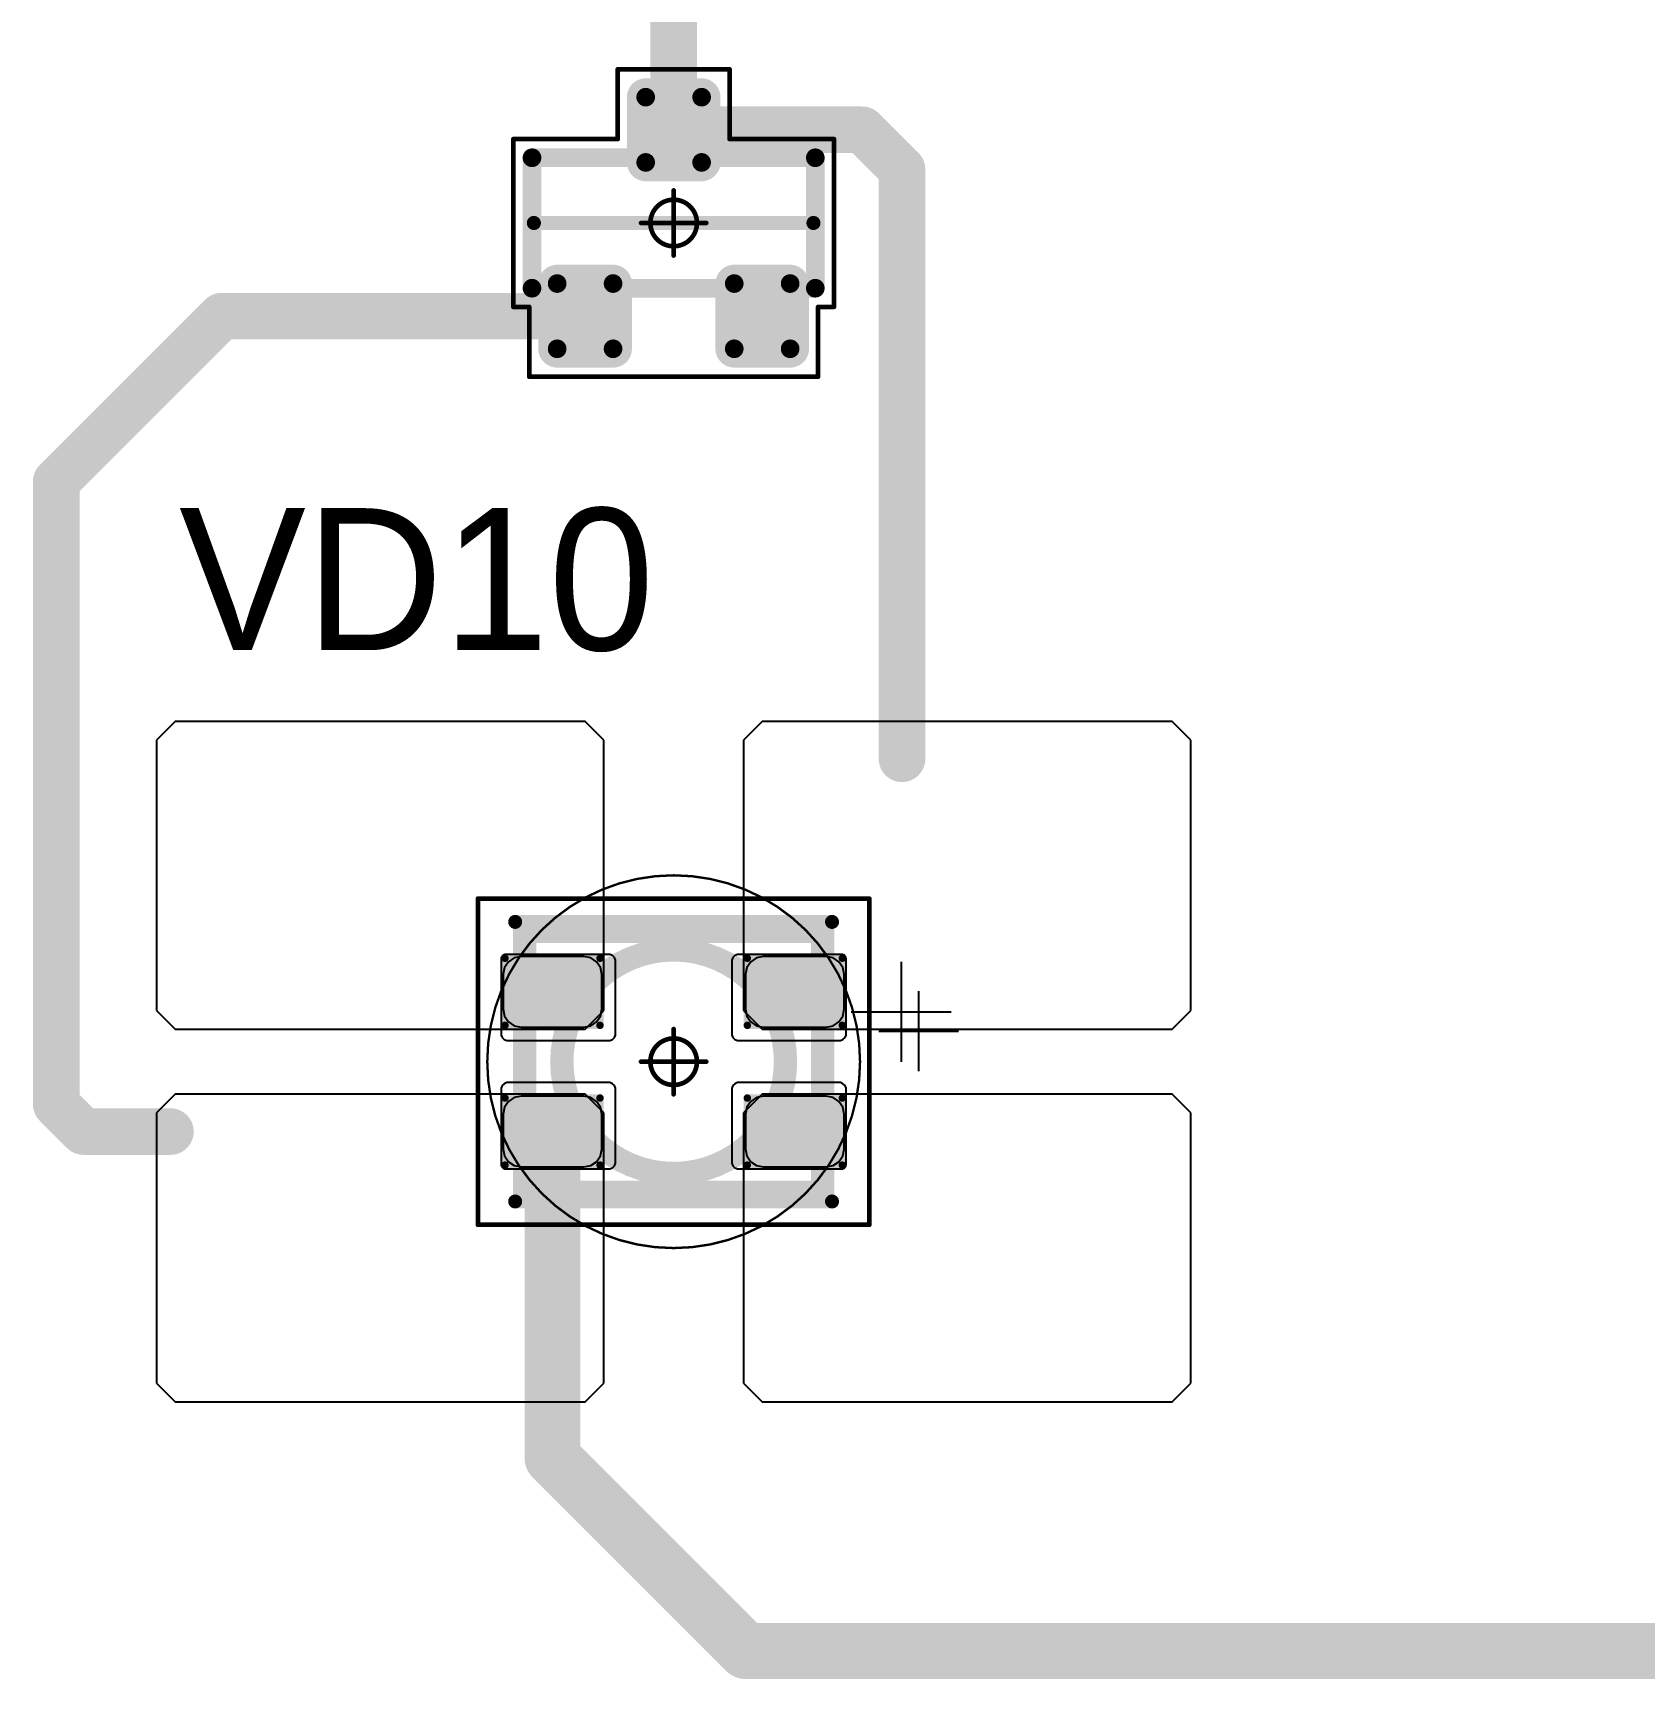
# Model space of a CAD drawing. Header units: millimetres. Extents: x 0 to 400, y 0 to 511.
# Drawn here: x 73.12 to 90.41, y 54.88 to 72.54 of the extents above; entities that cross this region are included whole.
import ezdxf

# ---------------------------------------------------------------- set-up
doc = ezdxf.new("R2010")
doc.units = ezdxf.units.MM
for name, color, linetype in [('Mechanical13', 56, 'Continuous'), ('Mechanical15', 56, 'Continuous'), ('Mechanical2', 216, 'Continuous'), ('TopLayer', 1, 'Continuous'), ('TopOverlay', 2, 'Continuous'), ('TopPaste', 8, 'Continuous'), ('TopSolder', 216, 'Continuous')]:
    doc.layers.add(name, color=color, linetype=linetype)

# ---------------------------------------------------------------- blocks, each defined once
blk = doc.blocks.new('SOT23_587')
at = {"layer": 'Mechanical13', "const_width": 0.2}
for points in [[(-0.7, 1.52), (0.7, 1.52)], [(-0.7, 1.52), (-0.7, -1.52)], [(0.7, 1.52), (0.7, -1.52)], [(-0.7, -1.52), (0.7, -1.52)]]:
    blk.add_lwpolyline(points, dxfattribs=at)
at = {"layer": 'Mechanical13', "const_width": 0.1}
for points in [[(-0.75, 1.52, 1), (-0.65, 1.52, 1)], [(-0.75, 1.52, 1), (-0.65, 1.52, 1)], [(0.65, 1.52, 1), (0.75, 1.52, 1)], [(0.65, 1.52, 1), (0.75, 1.52, 1)], [(-0.75, -1.52, 1), (-0.65, -1.52, 1)], [(-0.75, -1.52, 1), (-0.65, -1.52, 1)], [(0.65, -1.52, 1), (0.75, -1.52, 1)], [(0.65, -1.52, 1), (0.75, -1.52, 1)]]:
    blk.add_lwpolyline(points, format="xyb", close=True, dxfattribs=at)
at = {"layer": 'Mechanical15', "const_width": 0.05}
for points in [[(-0.9, 1.72), (-0.9, 1.55)], [(-0.9, 1.72), (0.9, 1.72)], [(0.9, 1.72), (0.9, 0.6)], [(-1.65, 1.55), (-1.65, -1.55)], [(-1.65, 1.55), (-0.9, 1.55)], [(0.9, 0.6), (1.65, 0.6)], [(1.65, 0.6), (1.65, -0.6)], [(0, 0.35), (0, -0.35)], [(-0.35, 0), (0.35, 0)], [(1.65, -0.6), (0.9, -0.6)], [(0.9, -0.6), (0.9, -1.72)], [(-1.65, -1.55), (-0.9, -1.55)], [(-0.9, -1.55), (-0.9, -1.72)], [(-0.9, -1.72), (0.9, -1.72)]]:
    blk.add_lwpolyline(points, dxfattribs=at)
at = {"layer": 'Mechanical15'}
for points, const_width in [([(-0.913, 1.72, 1), (-0.888, 1.72, 1)], 0.025), ([(-0.913, 1.72, 1), (-0.888, 1.72, 1)], 0.025), ([(0.888, 1.72, 1), (0.913, 1.72, 1)], 0.025), ([(0.888, 1.72, 1), (0.913, 1.72, 1)], 0.025), ([(-1.662, 1.55, 1), (-1.637, 1.55, 1)], 0.025), ([(-1.662, 1.55, 1), (-1.637, 1.55, 1)], 0.025), ([(-0.913, 1.55, 1), (-0.888, 1.55, 1)], 0.025), ([(-0.913, 1.55, 1), (-0.888, 1.55, 1)], 0.025), ([(0.888, 0.6, 1), (0.913, 0.6, 1)], 0.025), ([(0.888, 0.6, 1), (0.913, 0.6, 1)], 0.025), ([(1.637, 0.6, 1), (1.662, 0.6, 1)], 0.025), ([(1.637, 0.6, 1), (1.662, 0.6, 1)], 0.025), ([(-0.012, 0.35, 1), (0.012, 0.35, 1)], 0.025), ([(0.25, 0, 1), (-0.25, 0, 1)], 0.05), ([(-0.362, 0, 1), (-0.337, 0, 1)], 0.025), ([(-0.262, 0, 1), (-0.238, 0, 1)], 0.025), ([(0.238, 0, 1), (0.262, 0, 1)], 0.025), ([(0.337, 0, 1), (0.362, 0, 1)], 0.025), ([(-0.012, -0.35, 1), (0.012, -0.35, 1)], 0.025), ([(0.888, -0.6, 1), (0.913, -0.6, 1)], 0.025), ([(0.888, -0.6, 1), (0.913, -0.6, 1)], 0.025), ([(1.637, -0.6, 1), (1.662, -0.6, 1)], 0.025), ([(1.637, -0.6, 1), (1.662, -0.6, 1)], 0.025), ([(-1.662, -1.55, 1), (-1.637, -1.55, 1)], 0.025), ([(-1.662, -1.55, 1), (-1.637, -1.55, 1)], 0.025), ([(-0.913, -1.55, 1), (-0.888, -1.55, 1)], 0.025), ([(-0.913, -1.55, 1), (-0.888, -1.55, 1)], 0.025), ([(-0.913, -1.72, 1), (-0.888, -1.72, 1)], 0.025), ([(-0.913, -1.72, 1), (-0.888, -1.72, 1)], 0.025), ([(0.888, -1.72, 1), (0.913, -1.72, 1)], 0.025), ([(0.888, -1.72, 1), (0.913, -1.72, 1)], 0.025)]:
    blk.add_lwpolyline(points, format="xyb", close=True, dxfattribs=dict(at, const_width=const_width))
at = {"layer": 'TopLayer', "const_width": 0.1}
for points in [[(-1.4, 1.25, 1), (-1.3, 1.25, 1)], [(-0.7, 1.25, 1), (-0.6, 1.25, 1)], [(-1.4, 0.65, 1), (-1.3, 0.65, 1)], [(-0.7, 0.65, 1), (-0.6, 0.65, 1)], [(0.6, 0.3, 1), (0.7, 0.3, 1)], [(1.3, 0.3, 1), (1.4, 0.3, 1)], [(0.6, -0.3, 1), (0.7, -0.3, 1)], [(1.3, -0.3, 1), (1.4, -0.3, 1)], [(-1.4, -0.65, 1), (-1.3, -0.65, 1)], [(-0.7, -0.65, 1), (-0.6, -0.65, 1)], [(-1.4, -1.25, 1), (-1.3, -1.25, 1)], [(-0.7, -1.25, 1), (-0.6, -1.25, 1)]]:
    blk.add_lwpolyline(points, format="xyb", close=True, dxfattribs=at)
at = {"layer": 'TopLayer'}
for points in [[(-1.45, 1.25), (-1.45, 0.65), (-0.55, 1.25), (-0.55, 0.65)], [(-1.35, 1.35), (-1.35, 0.55), (-0.65, 1.35), (-0.65, 0.55)], [(0.65, 0.4), (0.65, -0.4), (1.35, 0.4), (1.35, -0.4)], [(0.55, 0.3), (0.55, -0.3), (1.45, 0.3), (1.45, -0.3)], [(-1.45, -0.65), (-1.45, -1.25), (-0.55, -0.65), (-0.55, -1.25)], [(-1.35, -0.55), (-1.35, -1.35), (-0.65, -0.55), (-0.65, -1.35)]]:
    blk.add_solid(points, dxfattribs=at)
at = {"layer": 'TopOverlay', "const_width": 0.15}
blk.add_lwpolyline([(0, 1.5), (0, -1.5)], dxfattribs=at)
at = {"layer": 'TopOverlay', "const_width": 0.075}
for points in [[(-0.038, 1.5, 1), (0.038, 1.5, 1)], [(-0.038, -1.5, 1), (0.038, -1.5, 1)]]:
    blk.add_lwpolyline(points, format="xyb", close=True, dxfattribs=at)
at = {"layer": 'TopPaste', "const_width": 0.075}
for points in [[(-1.387, 1.25, 1), (-1.313, 1.25, 1)], [(-0.687, 1.25, 1), (-0.613, 1.25, 1)], [(-1.387, 0.65, 1), (-1.313, 0.65, 1)], [(-0.687, 0.65, 1), (-0.613, 0.65, 1)], [(0.613, 0.3, 1), (0.687, 0.3, 1)], [(1.313, 0.3, 1), (1.387, 0.3, 1)], [(0.613, -0.3, 1), (0.687, -0.3, 1)], [(1.313, -0.3, 1), (1.387, -0.3, 1)], [(-1.387, -0.65, 1), (-1.313, -0.65, 1)], [(-0.687, -0.65, 1), (-0.613, -0.65, 1)], [(-1.387, -1.25, 1), (-1.313, -1.25, 1)], [(-0.687, -1.25, 1), (-0.613, -1.25, 1)]]:
    blk.add_lwpolyline(points, format="xyb", close=True, dxfattribs=at)
at = {"layer": 'TopPaste'}
for points in [[(-1.425, 1.25), (-1.425, 0.65), (-0.575, 1.25), (-0.575, 0.65)], [(-1.35, 1.325), (-1.35, 0.575), (-0.65, 1.325), (-0.65, 0.575)], [(0.65, 0.375), (0.65, -0.375), (1.35, 0.375), (1.35, -0.375)], [(0.575, 0.3), (0.575, -0.3), (1.425, 0.3), (1.425, -0.3)], [(-1.425, -0.65), (-1.425, -1.25), (-0.575, -0.65), (-0.575, -1.25)], [(-1.35, -0.575), (-1.35, -1.325), (-0.65, -0.575), (-0.65, -1.325)]]:
    blk.add_solid(points, dxfattribs=at)
at = {"layer": 'TopSolder', "const_width": 0.202}
for points in [[(-1.451, 1.25, 1), (-1.249, 1.25, 1)], [(-0.751, 1.25, 1), (-0.549, 1.25, 1)], [(-1.451, 0.65, 1), (-1.249, 0.65, 1)], [(-0.751, 0.65, 1), (-0.549, 0.65, 1)], [(0.549, 0.3, 1), (0.751, 0.3, 1)], [(1.249, 0.3, 1), (1.451, 0.3, 1)], [(0.549, -0.3, 1), (0.751, -0.3, 1)], [(1.249, -0.3, 1), (1.451, -0.3, 1)], [(-1.451, -0.65, 1), (-1.249, -0.65, 1)], [(-0.751, -0.65, 1), (-0.549, -0.65, 1)], [(-1.451, -1.25, 1), (-1.249, -1.25, 1)], [(-0.751, -1.25, 1), (-0.549, -1.25, 1)]]:
    blk.add_lwpolyline(points, format="xyb", close=True, dxfattribs=at)
at = {"layer": 'TopSolder'}
for points in [[(-1.35, 1.452), (-1.35, 0.448), (-0.65, 1.452), (-0.65, 0.448)], [(-1.552, 1.25), (-1.552, 0.65), (-0.448, 1.25), (-0.448, 0.65)], [(0.65, 0.502), (0.65, -0.502), (1.35, 0.502), (1.35, -0.502)], [(0.448, 0.3), (0.448, -0.3), (1.552, 0.3), (1.552, -0.3)], [(-1.35, -0.448), (-1.35, -1.452), (-0.65, -0.448), (-0.65, -1.452)], [(-1.552, -0.65), (-1.552, -1.25), (-0.448, -0.65), (-0.448, -1.25)]]:
    blk.add_solid(points, dxfattribs=at)
blk = doc.blocks.new('E65F_791')
at = {"layer": 'Mechanical13'}
for p, q in [((2.441, 1.071), (2.441, 0)), ((1.905, 0.536), (2.976, 0.536))]:
    blk.add_line(p, q, dxfattribs=at)
at = {"layer": 'Mechanical13', "const_width": 0.25}
for points in [[(-1.6, -1.4), (-1.6, 1.4)], [(-1.6, 1.4), (1.6, 1.4)], [(1.6, -1.4), (1.6, 1.4)], [(-1.6, -1.4), (1.6, -1.4)]]:
    blk.add_lwpolyline(points, dxfattribs=at)
at = {"layer": 'Mechanical13'}
for points, const_width in [([(-1.663, 1.4, 1), (-1.538, 1.4, 1)], 0.125), ([(-1.663, 1.4, 1), (-1.538, 1.4, 1)], 0.125), ([(1.537, 1.4, 1), (1.662, 1.4, 1)], 0.125), ([(1.537, 1.4, 1), (1.662, 1.4, 1)], 0.125), ([(1.2, 0, 1), (-1.2, 0, 1)], 0.25), ([(-1.263, 0, 1), (-1.138, 0, 1)], 0.125), ([(1.137, 0, 1), (1.262, 0, 1)], 0.125), ([(-1.663, -1.4, 1), (-1.538, -1.4, 1)], 0.125), ([(-1.663, -1.4, 1), (-1.538, -1.4, 1)], 0.125), ([(1.537, -1.4, 1), (1.662, -1.4, 1)], 0.125), ([(1.537, -1.4, 1), (1.662, -1.4, 1)], 0.125)]:
    blk.add_lwpolyline(points, format="xyb", close=True, dxfattribs=dict(at, const_width=const_width))
at = {"layer": 'Mechanical15', "const_width": 0.05}
for points in [[(-2.1, 1.75), (2.1, 1.75)], [(-2.1, -1.75), (-2.1, 1.75)], [(2.1, -1.75), (2.1, 1.75)], [(0, -0.35), (0, 0.35)], [(0, -0.35), (0, 0.35)], [(-0.35, 0), (0.35, 0)], [(-0.35, 0), (0.35, 0)], [(-2.1, -1.75), (2.1, -1.75)]]:
    blk.add_lwpolyline(points, dxfattribs=at)
at = {"layer": 'Mechanical15'}
for points, const_width in [([(-2.113, 1.75, 1), (-2.088, 1.75, 1)], 0.025), ([(-2.113, 1.75, 1), (-2.088, 1.75, 1)], 0.025), ([(2.087, 1.75, 1), (2.112, 1.75, 1)], 0.025), ([(2.087, 1.75, 1), (2.112, 1.75, 1)], 0.025), ([(-0.013, 0.35, 1), (0.012, 0.35, 1)], 0.025), ([(-0.013, 0.35, 1), (0.012, 0.35, 1)], 0.025), ([(0.25, 0, 1), (-0.25, 0, 1)], 0.05), ([(0.25, 0, 1), (-0.25, 0, 1)], 0.05), ([(-0.363, 0, 1), (-0.338, 0, 1)], 0.025), ([(-0.363, 0, 1), (-0.338, 0, 1)], 0.025), ([(-0.263, 0, 1), (-0.238, 0, 1)], 0.025), ([(-0.263, 0, 1), (-0.238, 0, 1)], 0.025), ([(0.237, 0, 1), (0.262, 0, 1)], 0.025), ([(0.237, 0, 1), (0.262, 0, 1)], 0.025), ([(0.337, 0, 1), (0.362, 0, 1)], 0.025), ([(0.337, 0, 1), (0.362, 0, 1)], 0.025), ([(-0.013, -0.35, 1), (0.012, -0.35, 1)], 0.025), ([(-0.013, -0.35, 1), (0.012, -0.35, 1)], 0.025), ([(-2.113, -1.75, 1), (-2.088, -1.75, 1)], 0.025), ([(-2.113, -1.75, 1), (-2.088, -1.75, 1)], 0.025), ([(2.087, -1.75, 1), (2.112, -1.75, 1)], 0.025), ([(2.087, -1.75, 1), (2.112, -1.75, 1)], 0.025)]:
    blk.add_lwpolyline(points, format="xyb", close=True, dxfattribs=dict(at, const_width=const_width))
at = {"layer": 'TopLayer'}
for p, q in [((-5.35, 3.65), (-5.55, 3.45)), ((-0.95, 3.65), (-5.35, 3.65)), ((-5.35, 3.65), (-5.35, 3.65)), ((-0.75, 3.45), (-0.95, 3.65)), ((0.95, 3.65), (0.75, 3.45)), ((5.35, 3.65), (0.95, 3.65)), ((0.95, 3.65), (0.95, 3.65)), ((5.55, 3.45), (5.35, 3.65)), ((-5.55, 3.45), (-5.55, 3.45)), ((-5.55, 3.45), (-5.55, 0.55)), ((-0.75, 0.55), (-0.75, 3.45)), ((0.75, 3.45), (0.75, 3.45)), ((0.75, 3.45), (0.75, 0.55)), ((5.55, 0.55), (5.55, 3.45)), ((-5.55, 0.55), (-5.35, 0.35)), ((-0.95, 0.35), (-0.75, 0.55)), ((0.75, 0.55), (0.95, 0.35)), ((5.35, 0.35), (5.55, 0.55)), ((-5.35, 0.35), (-0.95, 0.35)), ((0.95, 0.35), (5.35, 0.35)), ((-5.35, -0.35), (-5.55, -0.55)), ((-0.95, -0.35), (-5.35, -0.35)), ((-5.35, -0.35), (-5.35, -0.35)), ((-0.75, -0.55), (-0.95, -0.35)), ((0.95, -0.35), (0.75, -0.55)), ((5.35, -0.35), (0.95, -0.35)), ((0.95, -0.35), (0.95, -0.35)), ((5.55, -0.55), (5.35, -0.35)), ((-5.55, -0.55), (-5.55, -0.55)), ((-5.55, -0.55), (-5.55, -3.45)), ((-0.75, -3.45), (-0.75, -0.55)), ((0.75, -0.55), (0.75, -0.55)), ((0.75, -0.55), (0.75, -3.45)), ((5.55, -3.45), (5.55, -0.55)), ((-5.55, -3.45), (-5.35, -3.65)), ((-0.95, -3.65), (-0.75, -3.45)), ((0.75, -3.45), (0.95, -3.65)), ((5.35, -3.65), (5.55, -3.45)), ((-5.35, -3.65), (-0.95, -3.65)), ((0.95, -3.65), (5.35, -3.65))]:
    blk.add_line(p, q, dxfattribs=at)
at = {"layer": 'TopLayer', "const_width": 0.04}
for points in [[(-1.83, 1.11, 1), (-1.79, 1.11, 1)], [(-0.81, 1.11, 1), (-0.77, 1.11, 1)], [(0.77, 1.11, 1), (0.81, 1.11, 1)], [(1.79, 1.11, 1), (1.83, 1.11, 1)], [(-1.83, 0.39, 1), (-1.79, 0.39, 1)], [(-0.81, 0.39, 1), (-0.77, 0.39, 1)], [(0.77, 0.39, 1), (0.81, 0.39, 1)], [(1.79, 0.39, 1), (1.83, 0.39, 1)], [(-1.83, -0.39, 1), (-1.79, -0.39, 1)], [(-0.81, -0.39, 1), (-0.77, -0.39, 1)], [(0.77, -0.39, 1), (0.81, -0.39, 1)], [(1.79, -0.39, 1), (1.83, -0.39, 1)], [(-1.83, -1.11, 1), (-1.79, -1.11, 1)], [(-0.81, -1.11, 1), (-0.77, -1.11, 1)], [(0.77, -1.11, 1), (0.81, -1.11, 1)], [(1.79, -1.11, 1), (1.83, -1.11, 1)]]:
    blk.add_lwpolyline(points, format="xyb", close=True, dxfattribs=at)
at = {"layer": 'TopLayer'}
for points in [[(-1.85, 1.11), (-1.85, 0.39), (-0.75, 1.11), (-0.75, 0.39)], [(-1.81, 1.15), (-1.81, 0.35), (-0.79, 1.15), (-0.79, 0.35)], [(0.75, 1.11), (0.75, 0.39), (1.85, 1.11), (1.85, 0.39)], [(0.79, 1.15), (0.79, 0.35), (1.81, 1.15), (1.81, 0.35)], [(-1.81, -0.35), (-1.81, -1.15), (-0.79, -0.35), (-0.79, -1.15)], [(0.79, -0.35), (0.79, -1.15), (1.81, -0.35), (1.81, -1.15)], [(-1.85, -0.39), (-1.85, -1.11), (-0.75, -0.39), (-0.75, -1.11)], [(0.75, -0.39), (0.75, -1.11), (1.85, -0.39), (1.85, -1.11)]]:
    blk.add_solid(points, dxfattribs=at)
at = {"layer": 'TopOverlay'}
for p, q in [((2.628, 0.757), (2.628, -0.1)), ((2.2, 0.328), (3.057, 0.328))]:
    blk.add_line(p, q, dxfattribs=at)
at = {"layer": 'TopOverlay', "const_width": 0.15}
for points in [[(-1.7, 1.5), (1.7, 1.5)], [(-1.7, -1.5), (1.7, -1.5)]]:
    blk.add_lwpolyline(points, dxfattribs=at)
at = {"layer": 'TopOverlay', "const_width": 0.075}
for points in [[(-1.738, 1.5, 1), (-1.663, 1.5, 1)], [(1.662, 1.5, 1), (1.737, 1.5, 1)], [(-1.738, -1.5, 1), (-1.663, -1.5, 1)], [(1.662, -1.5, 1), (1.737, -1.5, 1)]]:
    blk.add_lwpolyline(points, format="xyb", close=True, dxfattribs=at)
at = {"layer": 'TopPaste'}
for p, q in [((-1.773, 1.073), (-1.814, 1.011)), ((-1.711, 1.114), (-1.773, 1.073)), ((-1.638, 1.129), (-1.711, 1.114)), ((-0.963, 1.129), (-1.638, 1.129)), ((-0.889, 1.114), (-0.963, 1.129)), ((-0.827, 1.073), (-0.889, 1.114)), ((-0.786, 1.011), (-0.827, 1.073)), ((0.827, 1.073), (0.786, 1.011)), ((0.889, 1.114), (0.827, 1.073)), ((0.962, 1.129), (0.889, 1.114)), ((1.637, 1.129), (0.962, 1.129)), ((1.711, 1.114), (1.637, 1.129)), ((1.773, 1.073), (1.711, 1.114)), ((1.814, 1.011), (1.773, 1.073)), ((-1.814, 1.011), (-1.829, 0.938)), ((-1.829, 0.938), (-1.829, 0.563)), ((-0.771, 0.938), (-0.786, 1.011)), ((-0.771, 0.563), (-0.771, 0.938)), ((0.786, 1.011), (0.771, 0.938)), ((0.771, 0.938), (0.771, 0.563)), ((1.829, 0.938), (1.814, 1.011)), ((1.829, 0.563), (1.829, 0.938)), ((-1.829, 0.563), (-1.814, 0.489)), ((-0.786, 0.489), (-0.771, 0.563)), ((0.771, 0.563), (0.786, 0.489)), ((1.814, 0.489), (1.829, 0.563)), ((-1.814, 0.489), (-1.773, 0.427)), ((-1.773, 0.427), (-1.711, 0.386)), ((-1.711, 0.386), (-1.638, 0.371)), ((-1.638, 0.371), (-0.963, 0.371)), ((-0.963, 0.371), (-0.889, 0.386)), ((-0.889, 0.386), (-0.827, 0.427)), ((-0.827, 0.427), (-0.786, 0.489)), ((0.786, 0.489), (0.827, 0.427)), ((0.827, 0.427), (0.889, 0.386)), ((0.889, 0.386), (0.962, 0.371)), ((0.962, 0.371), (1.637, 0.371)), ((1.637, 0.371), (1.711, 0.386)), ((1.711, 0.386), (1.773, 0.427)), ((1.773, 0.427), (1.814, 0.489)), ((-1.814, -0.489), (-1.829, -0.563)), ((-1.773, -0.427), (-1.814, -0.489)), ((-1.711, -0.386), (-1.773, -0.427)), ((-1.638, -0.371), (-1.711, -0.386)), ((-0.963, -0.371), (-1.638, -0.371)), ((-0.889, -0.386), (-0.963, -0.371)), ((-0.827, -0.427), (-0.889, -0.386)), ((-0.786, -0.489), (-0.827, -0.427)), ((-0.771, -0.563), (-0.786, -0.489)), ((0.786, -0.489), (0.771, -0.563)), ((0.827, -0.427), (0.786, -0.489)), ((0.889, -0.386), (0.827, -0.427)), ((0.962, -0.371), (0.889, -0.386)), ((1.637, -0.371), (0.962, -0.371)), ((1.711, -0.386), (1.637, -0.371)), ((1.773, -0.427), (1.711, -0.386)), ((1.814, -0.489), (1.773, -0.427)), ((1.829, -0.563), (1.814, -0.489)), ((-1.829, -0.563), (-1.829, -0.938)), ((-0.771, -0.938), (-0.771, -0.563)), ((0.771, -0.563), (0.771, -0.938)), ((1.829, -0.938), (1.829, -0.563)), ((-1.829, -0.938), (-1.814, -1.011)), ((-1.814, -1.011), (-1.773, -1.073)), ((-0.827, -1.073), (-0.786, -1.011)), ((-0.786, -1.011), (-0.771, -0.938)), ((0.771, -0.938), (0.786, -1.011)), ((0.786, -1.011), (0.827, -1.073)), ((1.773, -1.073), (1.814, -1.011)), ((1.814, -1.011), (1.829, -0.938)), ((-1.773, -1.073), (-1.711, -1.114)), ((-1.711, -1.114), (-1.638, -1.129)), ((-1.638, -1.129), (-0.963, -1.129)), ((-0.963, -1.129), (-0.889, -1.114)), ((-0.889, -1.114), (-0.827, -1.073)), ((0.827, -1.073), (0.889, -1.114)), ((0.889, -1.114), (0.962, -1.129)), ((0.962, -1.129), (1.637, -1.129)), ((1.637, -1.129), (1.711, -1.114)), ((1.711, -1.114), (1.773, -1.073))]:
    blk.add_line(p, q, dxfattribs=at)
at = {"layer": 'TopSolder'}
for p, q in [((-1.842, 1.129), (-1.85, 1.111)), ((-1.85, 1.111), (-1.85, 1.101)), ((-1.85, 1.101), (-1.85, 1.101)), ((-1.85, 1.101), (-1.85, 0.301)), ((-1.828, 1.143), (-1.842, 1.129)), ((-1.81, 1.151), (-1.828, 1.143)), ((-1.8, 1.151), (-1.81, 1.151)), ((-0.7, 1.151), (-1.8, 1.151)), ((-0.685, 1.151), (-0.7, 1.151)), ((-0.7, 1.151), (-0.7, 1.151)), ((-0.658, 1.139), (-0.685, 1.151)), ((-0.636, 1.118), (-0.658, 1.139)), ((-0.625, 1.09), (-0.636, 1.118)), ((-0.625, 1.076), (-0.625, 1.09)), ((-0.625, 0.301), (-0.625, 1.076)), ((0.636, 1.118), (0.625, 1.09)), ((0.625, 1.09), (0.625, 1.076)), ((0.625, 1.076), (0.625, 1.076)), ((0.625, 1.076), (0.625, 0.301)), ((0.657, 1.139), (0.636, 1.118)), ((0.685, 1.151), (0.657, 1.139)), ((0.7, 1.151), (0.685, 1.151)), ((1.8, 1.151), (0.7, 1.151)), ((1.81, 1.151), (1.8, 1.151)), ((1.8, 1.151), (1.8, 1.151)), ((1.828, 1.143), (1.81, 1.151)), ((1.842, 1.129), (1.828, 1.143)), ((1.85, 1.111), (1.842, 1.129)), ((1.85, 1.101), (1.85, 1.111)), ((1.85, 0.301), (1.85, 1.101)), ((-1.85, 0.301), (-1.85, 0.286)), ((-1.85, 0.286), (-1.839, 0.258)), ((-1.839, 0.258), (-1.818, 0.237)), ((-1.818, 0.237), (-1.79, 0.226)), ((-1.79, 0.226), (-1.775, 0.226)), ((-1.775, 0.226), (-1.775, 0.226)), ((-1.775, 0.226), (-0.7, 0.226)), ((-0.7, 0.226), (-0.685, 0.226)), ((-0.685, 0.226), (-0.658, 0.237)), ((-0.658, 0.237), (-0.636, 0.258)), ((-0.636, 0.258), (-0.625, 0.286)), ((-0.625, 0.286), (-0.625, 0.301)), ((-0.625, 0.301), (-0.625, 0.301)), ((0.625, 0.301), (0.625, 0.286)), ((0.625, 0.286), (0.636, 0.258)), ((0.636, 0.258), (0.657, 0.237)), ((0.657, 0.237), (0.685, 0.226)), ((0.685, 0.226), (0.7, 0.226)), ((0.7, 0.226), (0.7, 0.226)), ((0.7, 0.226), (1.775, 0.226)), ((1.775, 0.226), (1.79, 0.226)), ((1.79, 0.226), (1.817, 0.237)), ((1.817, 0.237), (1.839, 0.258)), ((1.839, 0.258), (1.85, 0.286)), ((1.85, 0.286), (1.85, 0.301)), ((1.85, 0.301), (1.85, 0.301)), ((-1.839, -0.257), (-1.85, -0.285)), ((-1.85, -0.285), (-1.85, -0.299)), ((-1.85, -0.299), (-1.85, -0.299)), ((-1.85, -0.299), (-1.85, -1.099)), ((-1.818, -0.236), (-1.839, -0.257)), ((-1.79, -0.224), (-1.818, -0.236)), ((-1.775, -0.224), (-1.79, -0.224)), ((-0.7, -0.224), (-1.775, -0.224)), ((-0.685, -0.224), (-0.7, -0.224)), ((-0.7, -0.224), (-0.7, -0.224)), ((-0.658, -0.236), (-0.685, -0.224)), ((-0.636, -0.257), (-0.658, -0.236)), ((-0.625, -0.285), (-0.636, -0.257)), ((-0.625, -0.299), (-0.625, -0.285)), ((-0.625, -1.074), (-0.625, -0.299)), ((0.636, -0.257), (0.625, -0.285)), ((0.625, -0.285), (0.625, -0.299)), ((0.625, -0.299), (0.625, -0.299)), ((0.625, -0.299), (0.625, -1.074)), ((0.657, -0.236), (0.636, -0.257)), ((0.685, -0.224), (0.657, -0.236)), ((0.7, -0.224), (0.685, -0.224)), ((1.775, -0.224), (0.7, -0.224)), ((1.79, -0.224), (1.775, -0.224)), ((1.775, -0.224), (1.775, -0.224)), ((1.817, -0.236), (1.79, -0.224)), ((1.839, -0.257), (1.817, -0.236)), ((1.85, -0.285), (1.839, -0.257)), ((1.85, -0.299), (1.85, -0.285)), ((1.85, -1.099), (1.85, -0.299)), ((-1.85, -1.099), (-1.85, -1.109)), ((-1.85, -1.109), (-1.842, -1.128)), ((-1.842, -1.128), (-1.828, -1.142)), ((-1.828, -1.142), (-1.81, -1.149)), ((-1.81, -1.149), (-1.8, -1.149)), ((-1.8, -1.149), (-0.7, -1.149)), ((-1.8, -1.149), (-1.8, -1.149)), ((-0.7, -1.149), (-0.685, -1.149)), ((-0.685, -1.149), (-0.658, -1.138)), ((-0.658, -1.138), (-0.636, -1.117)), ((-0.636, -1.117), (-0.625, -1.089)), ((-0.625, -1.089), (-0.625, -1.074)), ((-0.625, -1.074), (-0.625, -1.074)), ((0.625, -1.074), (0.625, -1.089)), ((0.625, -1.089), (0.636, -1.117)), ((0.636, -1.117), (0.657, -1.138)), ((0.657, -1.138), (0.685, -1.149)), ((0.685, -1.149), (0.7, -1.149)), ((0.7, -1.149), (1.8, -1.149)), ((0.7, -1.149), (0.7, -1.149)), ((1.8, -1.149), (1.81, -1.149)), ((1.81, -1.149), (1.828, -1.142)), ((1.828, -1.142), (1.842, -1.128)), ((1.842, -1.128), (1.85, -1.109)), ((1.85, -1.109), (1.85, -1.099)), ((1.85, -1.099), (1.85, -1.099))]:
    blk.add_line(p, q, dxfattribs=at)

msp = doc.modelspace()

# ---------------------------------------------------------------- linework, layer by layer
at = {"layer": 'Mechanical2'}
for points, const_width in [([(82, 61.5, 1), (78, 61.5, 1)], 0.0254), ([(80, 63.5, 1), (80, 63.5, 1)], 0.0005), ([(77.994, 61.5, 1), (78.006, 61.5, 1)], 0.0127), ([(78, 61.5, 1), (78, 61.5, 1)], 0.0005), ([(81.994, 61.5, 1), (82.006, 61.5, 1)], 0.0127), ([(82, 61.5, 1), (82, 61.5, 1)], 0.0005), ([(80, 59.5, 1), (80, 59.5, 1)], 0.0005)]:
    msp.add_lwpolyline(points, format="xyb", close=True, dxfattribs=dict(at, const_width=const_width))
at = {"layer": 'Mechanical2', "const_width": 0.001}
for points in [[(80, 59.5), (80, 63.5)], [(78, 61.5), (82, 61.5)]]:
    msp.add_lwpolyline(points, dxfattribs=at)
at = {"layer": 'TopLayer'}
for points, const_width in [([(80, 71.5), (80, 73.2)], 0.5), ([(80, 71.5), (82.025, 71.5)], 0.5), ([(82.025, 71.5), (82.45, 71.075)], 0.5), ([(82.45, 64.75), (82.45, 71.075)], 0.5), ([(73.375, 67.725), (75.15, 69.5)], 0.5), ([(75.15, 69.5), (79.05, 69.5)], 0.5), ([(73.375, 61.043), (73.375, 67.725)], 0.5), ([(73.375, 61.043), (73.668, 60.75)], 0.5), ([(73.668, 60.75), (74.6, 60.75)], 0.5), ([(78.7, 57.25), (78.7, 60.75)], 0.6), ([(78.7, 57.25), (80.775, 55.175)], 0.6), ([(80.775, 55.175), (111.151, 55.175)], 0.6)]:
    msp.add_lwpolyline(points, dxfattribs=dict(at, const_width=const_width))
for points, const_width in [([(79.875, 71.5, 1), (80.125, 71.5, 1)], 0.25), ([(79.875, 71.5, 1), (80.125, 71.5, 1)], 0.25), ([(81.9, 71.5, 1), (82.15, 71.5, 1)], 0.25), ([(81.9, 71.5, 1), (82.15, 71.5, 1)], 0.25), ([(82.325, 71.075, 1), (82.575, 71.075, 1)], 0.25), ([(82.325, 71.075, 1), (82.575, 71.075, 1)], 0.25), ([(75.025, 69.5, 1), (75.275, 69.5, 1)], 0.25), ([(75.025, 69.5, 1), (75.275, 69.5, 1)], 0.25), ([(78.925, 69.5, 1), (79.175, 69.5, 1)], 0.25), ([(73.25, 67.725, 1), (73.5, 67.725, 1)], 0.25), ([(73.25, 67.725, 1), (73.5, 67.725, 1)], 0.25), ([(82.325, 64.75, 1), (82.575, 64.75, 1)], 0.25), ([(73.25, 61.043, 1), (73.5, 61.043, 1)], 0.25), ([(73.25, 61.043, 1), (73.5, 61.043, 1)], 0.25), ([(73.543, 60.75, 1), (73.793, 60.75, 1)], 0.25), ([(73.543, 60.75, 1), (73.793, 60.75, 1)], 0.25), ([(74.475, 60.75, 1), (74.725, 60.75, 1)], 0.25), ([(78.55, 60.75, 1), (78.85, 60.75, 1)], 0.3), ([(78.55, 57.25, 1), (78.85, 57.25, 1)], 0.3), ([(78.55, 57.25, 1), (78.85, 57.25, 1)], 0.3), ([(80.625, 55.175, 1), (80.925, 55.175, 1)], 0.3), ([(80.625, 55.175, 1), (80.925, 55.175, 1)], 0.3)]:
    msp.add_lwpolyline(points, format="xyb", close=True, dxfattribs=dict(at, const_width=const_width))

# ---------------------------------------------------------------- block references
for name, p, rotation in [('SOT23_587', (80, 70.5), 90), ('E65F_791', (80, 61.5), 360)]:
    msp.add_blockref(name, p, dxfattribs=dict(rotation=rotation))

# ---------------------------------------------------------------- texts
at = {"layer": 'TopOverlay'}
msp.add_text('VD10', height=1.524, dxfattribs=at).set_placement((74.694, 65.916))

doc.saveas('drawing.dxf')
